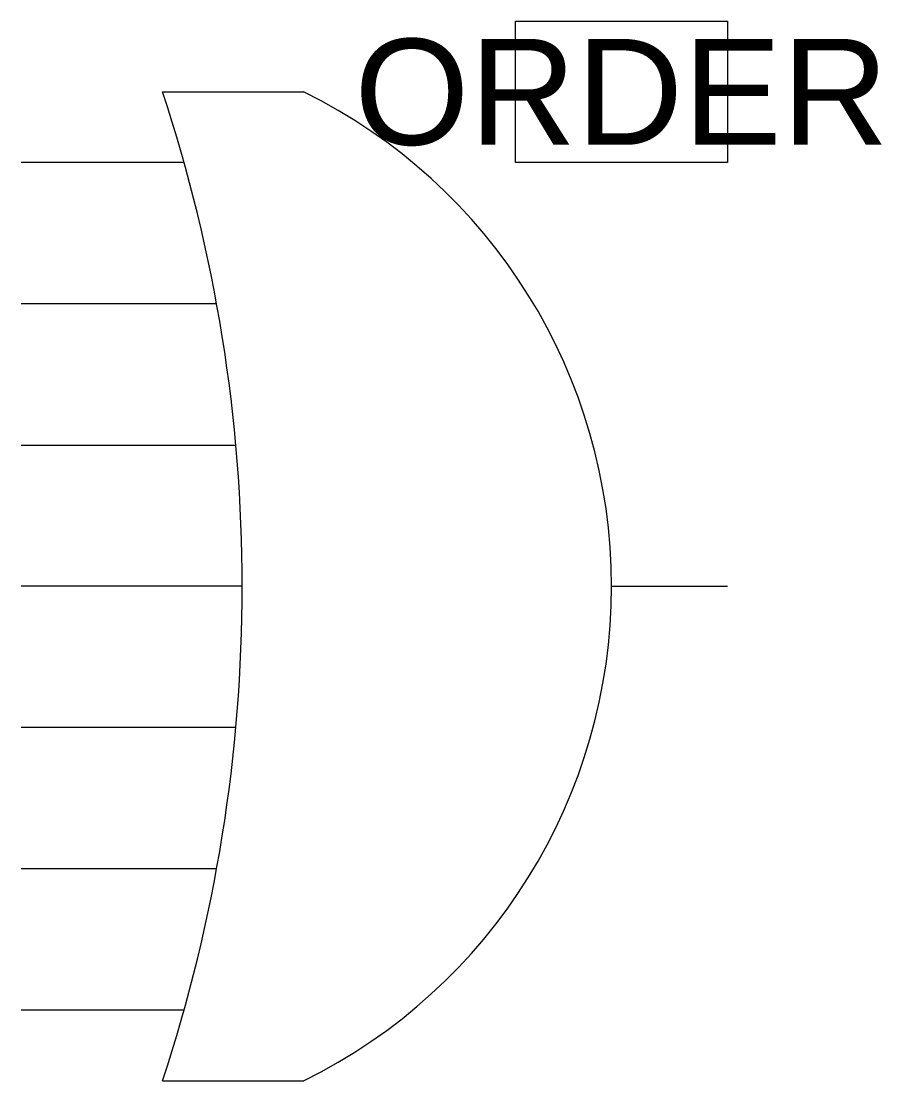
# Model space of a CAD drawing. Header units: inches. Extents: x 0 to 1.22, y -1.3 to 0.2.
import ezdxf
from ezdxf.enums import TextEntityAlignment as Align

# ---------------------------------------------------------------- set-up
doc = ezdxf.new("R2010")
doc.units = ezdxf.units.IN
doc.header["$MEASUREMENT"] = 0
doc.styles.get("Standard").update_dxf_attribs({"font": 'arial.ttf'})

msp = doc.modelspace()

# ---------------------------------------------------------------- linework, layer by layer
for p, q in [((0.2, 0.1), (0.4, 0.1)), ((0.2306, 0), (0, 0)), ((0.2767, -0.2), (0, -0.2)), ((0, -0.4), (0.304, -0.4)), ((0.313, -0.6), (0, -0.6)), ((0.836, -0.6), (1, -0.6)), ((0.304, -0.8), (0, -0.8)), ((0.2767, -1), (0, -1)), ((0.2306, -1.2), (0, -1.2)), ((0.2, -1.3), (0.4, -1.3))]:
    msp.add_line(p, q)
msp.add_lwpolyline([(0.7, 0.2), (1, 0.2), (1, 0), (0.7, 0)], close=True)
for centre, radius, start, end in [((-1.9116, -0.6), 2.2246, 341.6595, 18.3405), ((0.056, -0.6), 0.7799, 296.1682, 63.8318)]:
    msp.add_arc(centre, radius, start, end)

# ---------------------------------------------------------------- texts
msp.add_attdef('ORDER', text='##', height=0.15).set_placement((0.85, 0.1), align=Align.MIDDLE_CENTER)

doc.saveas('drawing.dxf')
